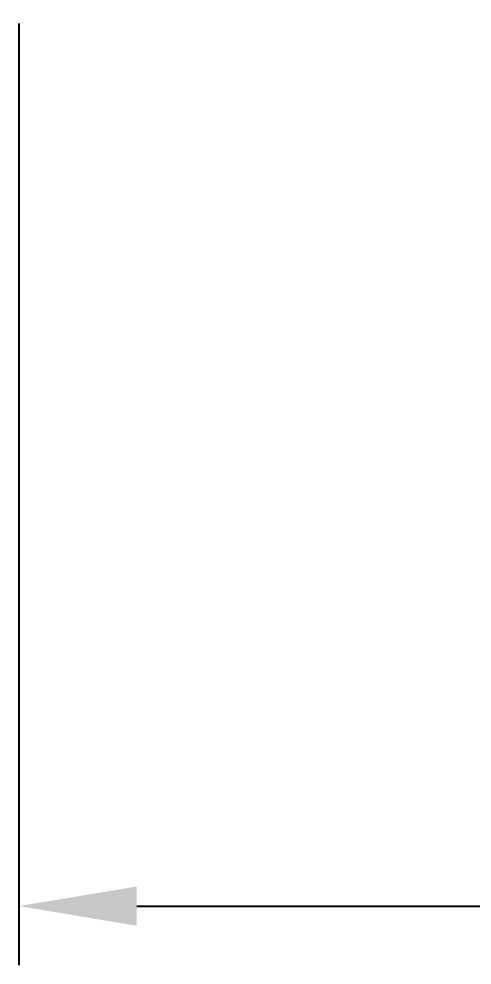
# Model space of a CAD drawing. Header units: millimetres. Extents: x -46762 to 161452, y -66984 to 31524.
# Drawn here: x -41243 to -40762, y -13341 to -12338 of the extents above; entities that cross this region are included whole.
import ezdxf

# ---------------------------------------------------------------- set-up
doc = ezdxf.new("R2010")
doc.units = ezdxf.units.MM
doc.header["$LTSCALE"] = 0.5
doc.styles.get("Standard").update_dxf_attribs({"font": 'TIMES.TTF'})
doc.dimstyles.new('ISO-25', dxfattribs={"dimscale": 50, "dimtxt": 2.5, "dimasz": 2.5, "dimexe": 1.25, "dimexo": 0.625, "dimtad": 1, "dimdec": 0, "dimtxsty": 'Standard', "dimcen": 2.5, "dimadec": 0, "dimazin": 0, "dimtfac": 1, "dimtdec": 0, "dimtmove": 0, "dimatfit": 3, "dimfxl": 1, "dimarcsym": 0})

# ---------------------------------------------------------------- blocks, each defined once
blk = doc.blocks.new('*D10')
at = {"color": 0, "lineweight": -2}
for p, q in [((-41242.7, -12342.6), (-41242.7, -13340.6)), ((-36082.7, -12342.6), (-36082.7, -13340.6)), ((-41117.7, -13278.1), (-36207.7, -13278.1))]:
    blk.add_line(p, q, dxfattribs=at)
at = {"color": 0}
for points in [[(-41117.7, -13257.3), (-41117.7, -13299), (-41242.7, -13278.1)], [(-36207.7, -13257.3), (-36207.7, -13299), (-36082.7, -13278.1)]]:
    blk.add_solid(points, dxfattribs=at)
at = {"layer": 'Defpoints', "color": 0}
for p in [(-41242.7, -12311.3), (-36082.7, -12311.3), (-36082.7, -13278.1)]:
    blk.add_point(p, dxfattribs=at)
at = {"color": 0, "lineweight": 15, "insert": (-38631.5, -13183.3), "char_height": 125, "attachment_point": 5}
blk.add_mtext('5160', dxfattribs=at)

msp = doc.modelspace()

# ---------------------------------------------------------------- dimensions: what is measured, and where the dimension line sits
at = {"lineweight": 15}
dim = msp.add_linear_dim(base=(-36082.7, -13278.12), p1=(-41242.7, -12311.32), p2=(-36082.7, -12311.32), dimstyle='ISO-25', dxfattribs=at)
dim.commit()
dim.dimension.update_dxf_attribs({"geometry": '*D10', "text_midpoint": (-38631.5, -13278.12), "dimtype": 160})

doc.saveas('drawing.dxf')
